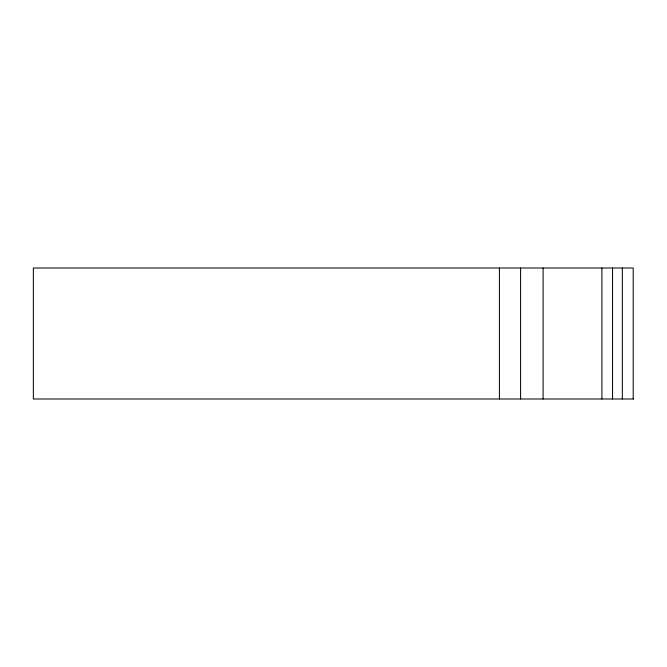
<?xml version="1.0" encoding="UTF-8"?>
<svg xmlns="http://www.w3.org/2000/svg" width="667" height="667" viewBox="0 0 667 667"><rect width="100%" height="100%" fill="white"/><g stroke="black" fill="none" stroke-linecap="round" stroke-linejoin="round"><path stroke-width="1" d="M633.65 398.991L33.35 398.991L33.35 268.009L633.208 268.009L633.208 398.991M622.336 268.009L622.336 398.991M612.539 268.009L612.539 398.991M601.909 268.009L601.909 398.991M543.096 268.009L543.096 398.991M520.585 268.009L520.585 398.991M499.416 268.009L499.416 398.991"/></g></svg>
